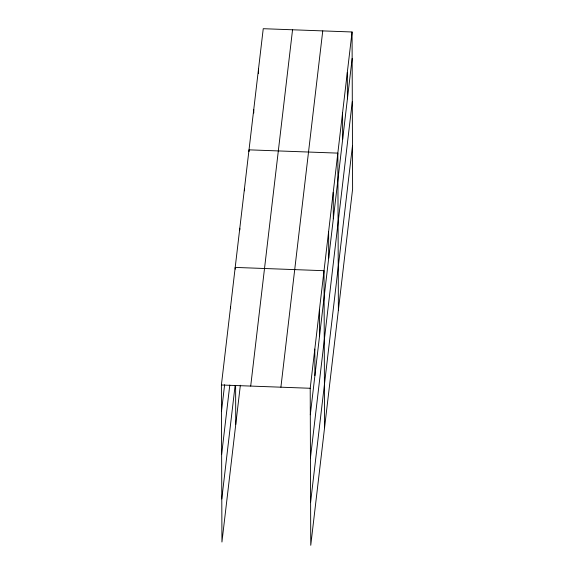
<?xml version="1.0" encoding="UTF-8"?>
<svg xmlns="http://www.w3.org/2000/svg" width="574" height="574" viewBox="0 0 574 574"><rect width="100%" height="100%" fill="white"/><g stroke="black" fill="none" stroke-linecap="round" stroke-linejoin="round"><path stroke-width="0.86" d="M240.355 385.247L221.937 542.021L221.392 384.996L263.244 28.7L352.063 31.979L352.608 189.004L310.756 545.3L310.211 388.275L352.063 31.979M221.478 411.472L224.621 384.752M221.629 454.551L229.794 385.075M221.786 498.942L235.075 385.814M250.702 386.08L292.553 29.783M280.901 387.192L322.753 30.896M310.304 414.751L352.156 58.455M310.455 457.83L352.307 101.533M310.606 502.221L352.458 145.918M221.392 384.996L310.211 388.275M347.32 72.36L347.413 98.836M342.578 112.741L342.671 139.217M338.38 310.147L337.835 153.122L249.016 149.843L249.016 151.608M333.229 192.312L333.322 218.787M328.622 231.509L328.715 257.977M324.568 427.723L324.023 270.698L235.204 267.419L235.204 269.184M319.417 309.888L319.51 336.364M314.81 349.085L314.904 375.561M258.501 69.081L258.515 73.494M253.758 109.462L253.765 112.992M244.409 189.033L244.416 190.798M239.803 228.23L239.81 229.995M235.613 385.757L235.749 424.444M230.597 306.609L230.605 308.374"/></g></svg>
